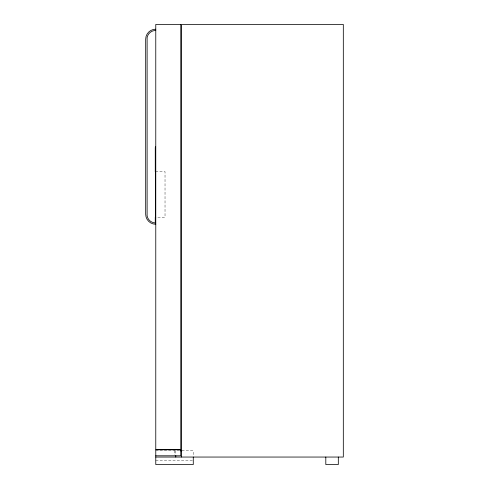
<?xml version="1.0" encoding="UTF-8"?>
<svg xmlns="http://www.w3.org/2000/svg" width="489" height="489" viewBox="0 0 489 489"><rect width="100%" height="100%" fill="white"/><g stroke="black" fill="none" stroke-linecap="round" stroke-linejoin="round"><path stroke-width="0.37" stroke-dasharray="2.44 1.83" d="M155.52 171.731L165.025 171.731L165.025 217.244L156.254 217.244M155.771 450.797L180.343 450.797M181.865 450.797L193.277 450.797L193.277 455.656M155.771 460.797L192.532 460.797M175.777 450.797L175.777 456.353M174.524 450.546L174.524 455.045"/><path stroke-width="0.73" d="M155.771 30.446L153.98 30.624A8.747 8.747 0 0 0 147.116 37.494L147.116 215.949A8.747 8.747 0 0 0 153.98 222.819L155.771 222.996M155.771 29.199L155.691 29.199A10 10 0 0 0 145.685 39.206L145.685 214.243A10 10 0 0 0 155.691 224.243L155.771 224.243M155.771 171.731L155.27 171.731L155.27 147.476M155.771 217.244L155.27 217.244L155.27 223.284M180.343 450.797L181.865 450.797M155.771 455.797L180.777 455.797L180.777 449.794L155.771 449.794L155.771 464.55L193.277 464.55L193.277 457.05M155.771 457.05L343.315 457.05L343.315 24.45L181.529 24.45L181.529 457.05M338.315 457.05L338.315 464.55L325.808 464.55L325.808 457.05M175.777 455.656L175.777 457.05M155.52 146.731L155.52 223.29M155.52 223.699L155.52 224.243M180.777 24.45L155.771 24.45L155.771 449.544L180.777 449.544L180.777 24.45"/></g></svg>
